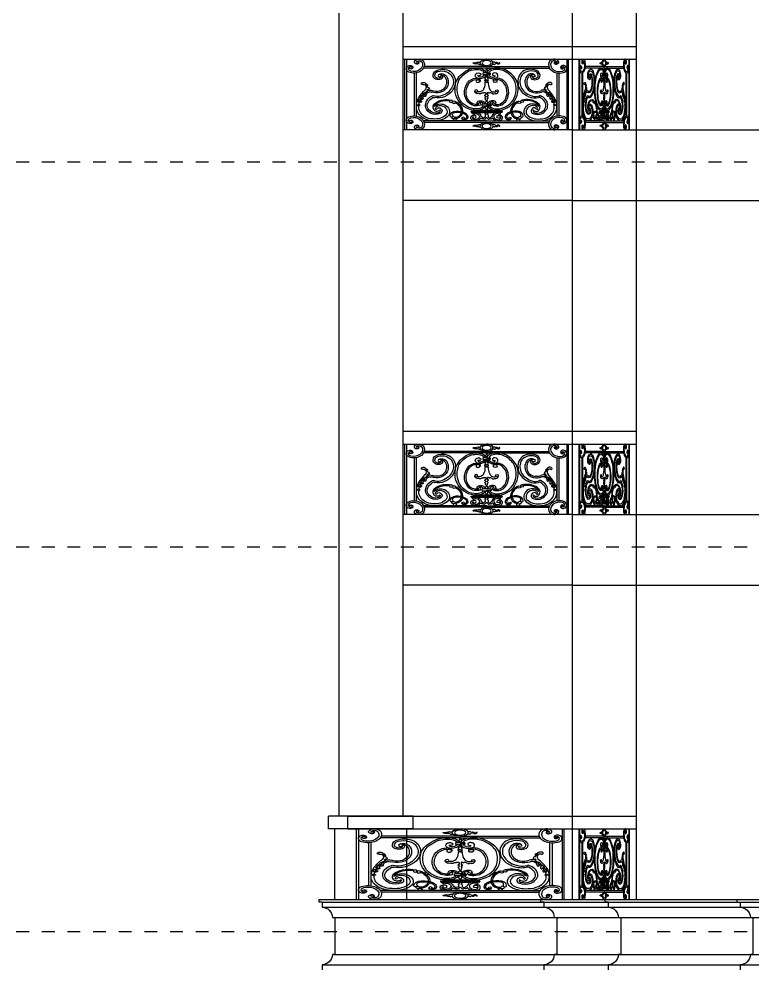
# Model space of a CAD drawing. Extents: x 185 to 567, y -69 to 170.
# Drawn here: x 235.24 to 240.97, y -42.64 to -35.22 of the extents above; entities that cross this region are included whole.
import ezdxf

# ---------------------------------------------------------------- set-up
doc = ezdxf.new("R2010")
doc.units = 0
doc.header["$LTSCALE"] = 0.25
doc.header["$MEASUREMENT"] = 0
doc.linetypes.add('LEVELS 2$0$DOT2', pattern=[0.125, 0, -0.125])
doc.layers.get('0').update_dxf_attribs({"linetype": 'CONTINUOUS'})
for name, color, linetype in [('A-ELV 0', 10, 'CONTINUOUS'), ('A-ELV 2', 21, 'CONTINUOUS'), ('A-ELV 6', 71, 'CONTINUOUS'), ('A-FerFroge', 156, 'CONTINUOUS'), ('A-GRC', 8, 'CONTINUOUS'), ('A-groves', 8, 'CONTINUOUS'), ('A-WLSEC', 7, 'CONTINUOUS'), ('LEVELS 2$0$A-HATCH', 112, 'CONTINUOUS')]:
    doc.layers.add(name, color=color, linetype=linetype)

# ---------------------------------------------------------------- blocks, each defined once
blk = doc.blocks.new('LEVELS 2')
at = {"layer": 'LEVELS 2$0$A-HATCH', "linetype": 'LEVELS 2$0$DOT2', "ltscale": 2}
for p, q in [((189.3891, 25.672, 0), (204.6446, 25.672, 0)), ((189.3891, 22.672, 0), (204.6446, 22.672, 0)), ((189.3891, 19.672, 0), (204.6446, 19.672, 0))]:
    blk.add_line(p, q, dxfattribs=at)
blk = doc.blocks.new('phk')
at = {"layer": 'A-ELV 0'}
for p, q in [((-0.25, -0.4027, 0), (-0.25, -6.93, 0)), ((0.25, -0.4027, 0), (0.25, -6.93, 0)), ((-0.33, -7.03, 0), (-0.33, -6.93, 0)), ((-0.33, -6.93, 0), (0.33, -6.93, 0)), ((0.33, -7.03, 0), (0.33, -6.93, 0)), ((-0.33, -7.03, 0), (0.33, -7.03, 0)), ((-0.28, -7.58, 0), (-0.28, -7.03, 0)), ((0.28, -7.58, 0), (0.28, -7.03, 0))]:
    blk.add_line(p, q, dxfattribs=at)
blk = doc.blocks.new('A$C50FD488D')
for p, q in [((0.209, -0.6483), (0.209, -0.1009)), ((0.2186, -0.0998), (0.2186, -0.6493)), ((0.6548, -0.123), (0.6628, -0.123)), ((0.7452, -0.123), (0.7372, -0.123)), ((1.1814, -0.0998), (1.1814, -0.6493)), ((1.191, -0.6483), (1.191, -0.1009)), ((0.7, -0.1694), (0.3225, -0.1694)), ((0.7, -0.1578), (0.3264, -0.1578)), ((0.4338, -0.1694), (0.4338, -0.178)), ((0.4426, -0.1694), (0.4426, -0.1784)), ((0.6548, -0.1403), (0.6647, -0.1403)), ((0.7, -0.1578), (1.0736, -0.1578)), ((0.7, -0.1694), (1.0775, -0.1694)), ((0.7452, -0.1403), (0.7353, -0.1403)), ((0.9574, -0.1694), (0.9574, -0.1784)), ((0.9662, -0.1694), (0.9662, -0.178)), ((0.2661, -0.2081), (0.2661, -0.5419)), ((0.2779, -0.2064), (0.2779, -0.5436)), ((0.6783, -0.2087), (0.6783, -0.2183)), ((0.7, -0.2072), (0.6798, -0.2072)), ((0.6798, -0.2197), (0.7, -0.2197)), ((0.7, -0.2072), (0.7202, -0.2072)), ((0.7202, -0.2197), (0.7, -0.2197)), ((0.7217, -0.2087), (0.7217, -0.2183)), ((1.1221, -0.2064), (1.1221, -0.5436)), ((1.1339, -0.2081), (1.1339, -0.5419)), ((0.7006, -0.2627), (0.6887, -0.2627)), ((0.6994, -0.2627), (0.7113, -0.2627)), ((0.5125, -0.2997), (0.5102, -0.2997)), ((0.5161, -0.2804), (0.5121, -0.2804)), ((0.7006, -0.2784), (0.6904, -0.2784)), ((0.695, -0.2742), (0.695, -0.2784)), ((0.6994, -0.2784), (0.7096, -0.2784)), ((0.705, -0.2742), (0.705, -0.2784)), ((0.8839, -0.2804), (0.8879, -0.2804)), ((0.8875, -0.2997), (0.8898, -0.2997)), ((0.6839, -0.3272), (0.6818, -0.3272)), ((0.7161, -0.3272), (0.7182, -0.3272)), ((0.6957, -0.3623), (0.6957, -0.3754)), ((0.7043, -0.3623), (0.7043, -0.3754)), ((0.6721, -0.4527), (0.6721, -0.4606)), ((0.7, -0.4498), (0.675, -0.4498)), ((0.675, -0.4635), (0.7, -0.4635)), ((0.7, -0.4498), (0.725, -0.4498)), ((0.725, -0.4635), (0.7, -0.4635)), ((0.7279, -0.4527), (0.7279, -0.4606)), ((0.6071, -0.508), (0.6071, -0.5113)), ((0.6101, -0.5051), (0.7, -0.5051)), ((0.6101, -0.5142), (0.7, -0.5142)), ((0.6196, -0.4984), (0.7, -0.4984)), ((0.6196, -0.4984), (0.6196, -0.5051)), ((0.7, -0.4984), (0.6493, -0.4984)), ((0.7, -0.5051), (0.6493, -0.5051)), ((0.7, -0.5142), (0.6493, -0.5142)), ((0.6904, -0.5142), (0.6904, -0.5216)), ((0.6913, -0.5365), (0.6913, -0.5511)), ((0.7, -0.4984), (0.7507, -0.4984)), ((0.7804, -0.4984), (0.7, -0.4984)), ((0.7, -0.5051), (0.7507, -0.5051)), ((0.7899, -0.5051), (0.7, -0.5051)), ((0.7, -0.5142), (0.7507, -0.5142)), ((0.7899, -0.5142), (0.7, -0.5142)), ((0.7087, -0.5365), (0.7087, -0.5511)), ((0.7096, -0.5142), (0.7096, -0.5216)), ((0.7804, -0.4984), (0.7804, -0.5051)), ((0.7929, -0.508), (0.7929, -0.5113)), ((0.7, -0.5806), (0.3225, -0.5806)), ((0.6896, -0.5511), (0.6913, -0.5511)), ((0.7, -0.5806), (1.0775, -0.5806)), ((0.7104, -0.5511), (0.7087, -0.5511)), ((0.7, -0.5922), (0.3264, -0.5922)), ((0.6548, -0.6097), (0.6647, -0.6097)), ((0.6548, -0.627), (0.6628, -0.627)), ((0.7, -0.5922), (1.0736, -0.5922)), ((0.7452, -0.6097), (0.7353, -0.6097)), ((0.7452, -0.627), (0.7372, -0.627))]:
    blk.add_line(p, q)
at = {"extrusion": (0, 0, -1)}
for centre, major_axis, ratio, start_param, end_param in [((0.2823, -0.1222), (0.0157, 0), 0.986193, 1.044957, 3.500797), ((0.2921, -0.1258), (-0.0261, 0), 0.986193, 0.359204, 1.773868), ((0.2921, -0.1258), (0.014, 0), 0.986193, 3.500797, 4.101526), ((0.2934, -0.1324), (0.0205, 0), 0.986193, 4.240292, 5.936586), ((0.2858, -0.128), (-0.00887, 0), 0.986193, 1.609909, 4.186549), ((0.2934, -0.1324), (-0.0326, 0), 0.986193, 1.693369, 2.794993), ((0.2625, -0.1436), (-0.0534, 0), 0.986193, 2.793121, 3.920657), ((0.2625, -0.1436), (-0.0655, 0), 0.986193, 2.793121, 3.920657), ((0.6222, -0.13), (-0.0028, 0), 0.986193, -0.347364, 2.45784), ((0.6295, -0.1254), (-0.0114, 0), 0.986193, 4.153001, 5.767627), ((0.6295, -0.1254), (-0.00588, 0), 0.986193, 3.689898, 5.767627), ((0.6391, -0.1312), (-0.00547, 0), 0.986193, 0.548305, 1.353902), ((0.6406, -0.1429), (0.00954, 0), 0.986193, 4.147409, 5.443922), ((0.64, -0.1359), (0.0103, 0), 0.986193, 4.517077, 4.873859), ((0.6413, -0.1028), (0.0235, 0), 0.986193, 1.128208, 1.558447), ((0.6548, -0.1317), (0.00879, 0), 0.986193, 4.310092, 4.712389), ((0.7, -0.1293), (-0.0381, 0), 0.770201, 4.712389, 7.853982), ((0.7, -0.1293), (-0.0273, 0.0003), 0.684091, 4.704331, 7.845923), ((0.2448, -0.173), (0.0261, 0), 0.986193, 2.925853, 4.340517), ((0.2516, -0.1742), (0.0326, 0), 0.986193, 1.904728, 3.006352), ((0.2516, -0.1742), (0.0205, 0), 0.986193, 1.904728, 3.601022), ((0.2448, -0.173), (0.014, 0), 0.986193, 3.739788, 4.340517), ((0.241, -0.1635), (0.0157, 0), 0.986193, 4.340517, 6.796357), ((0.2447, -0.165), (0.00696, 0), 0.986193, 3.141593, 9.424778), ((0.247, -0.1668), (0.00887, 0), 0.986193, 0.513172, 3.089812), ((0.4353, -0.2481), (-0.0711, 0), 0.986193, 1.239292, 2.685863), ((0.6371, -0.2594), (0.092, 0), 0.986193, 4.113809, 5.142554), ((0.6371, -0.2594), (0.0807, 0), 0.986193, 4.113809, 5.142554), ((0.645, -0.138), (-0.00206, 0.00206), 1, 1.523847, 1.779943), ((0.6548, -0.1317), (0.00879, 0), 0.986193, 1.570796, 2.558971), ((0.6588, -0.2128), (-0.04, 0), 0.986193, 2.000961, 2.99964), ((0.6844, -0.1751), (-0.0145, 0), 0.986193, 2.72718, 3.810715), ((0.2625, -0.1436), (-0.0655, 0), 0.986193, 3.920657, 5.048192), ((0.2625, -0.1436), (-0.0534, 0), 0.986193, 3.920657, 5.048192), ((0.4243, -0.2245), (0.045, 0), 0.986193, 3.136144, 4.437415), ((0.4243, -0.2245), (0.0343, 0), 0.986193, 3.117833, 4.149148), ((0.4308, -0.257), (-0.0667, 0), 0.986193, 1.189802, 2.81634), ((0.419, -0.2277), (0.0104, 0), 0.986193, 3.141593, 9.424778), ((0.4306, -0.2453), (0.0316, 0), 0.986193, 4.08399, 5.814843), ((0.4148, -0.2381), (-0.0213, 0), 0.986193, 1.766722, 4.073893), ((0.4306, -0.2453), (0.021, 0), 0.986193, -1.540418, -0.468342), ((0.3935, -0.2713), (0.119, 0), 0.986193, -0.478494, 0.140238), ((0.683, -0.3257), (-0.1734, 0), 0.986193, 0.307207, 0.972216), ((0.683, -0.3257), (0.1621, 0), 0.986193, 3.544055, 4.113809), ((0.6575, -0.2273), (0.0253, 0), 0.986193, 1.662425, 3.379143), ((0.6513, -0.2258), (-0.0189, 0), 0.986193, 0.23755, 1.917148), ((0.6541, -0.2182), (-0.0107, 0), 0.986193, 1.917148, 5.316293), ((0.6588, -0.2128), (0.04, 0), 0.986193, 0.177072, 1.662425), ((0.6588, -0.2128), (-0.0287, 0), 0.986193, 3.389621, 4.490786), ((0.6588, -0.2128), (-0.0287, 0), 0.986193, 2.000961, 2.94312), ((0.6798, -0.2087), (0.00147, 0), 0.986193, 3.141593, 4.712389), ((0.6798, -0.2183), (0.00147, 0), 0.986193, 1.570796, 3.141593), ((0.7044, -0.1907), (0.0109, 0), 0.986193, 2.526413, 3.810715), ((0.411, -0.2282), (0.0318, 0), 0.986193, 1.02315, 3.250179), ((0.411, -0.2282), (0.0212, 0), 0.986193, 1.359839, 3.277918), ((0.4148, -0.2381), (0.0107, 0), 0.986193, -0.207114, 1.517375), ((0.3646, -0.2783), (0.0949, 0), 0.986193, -0.468342, 0.502042), ((0.3646, -0.2783), (-0.1056, 0), 0.986193, 2.67325, 3.643635), ((0.3738, -0.2759), (-0.1269, 0), 0.986193, 2.81634, 3.559374), ((0.6372, -0.3587), (0, 0.1102), 0.634622, -1.455899, 0.198074), ((0.6441, -0.2665), (-0.0174, 0), 0.986193, 1.67343, 3.999532), ((0.6618, -0.2272), (0.0138, 0), 0.986193, 1.325993, 3.162944), ((0.7013, -0.2633), (-0.0127, 0), 0.986193, -1.050198, 0.054521), ((0.6956, -0.2483), (0.00484, 0), 0.986193, 2.222604, 4.060581), ((0.6951, -0.2595), (0.00403, 0), 0.986193, 2.222604, 4.060581), ((0.6833, -0.2323), (0.0155, 0), 0.986193, -0.501731, 0.918989), ((0.691, -0.2542), (0.00273, 0), 0.986193, -0.918989, 0.918989), ((0.3143, -0.2907), (-0.0071, 0), 0.986193, 4.239124, 6.908824), ((0.3209, -0.2953), (0.0152, 0), 0.986193, 3.767232, 5.474069), ((0.3224, -0.3063), (-0.0107, 0), 0.986193, 1.097531, 2.553849), ((0.3036, -0.3187), (0.0334, 0), 0.986193, -0.587743, 0.619356), ((0.2998, -0.3171), (0.0457, 0), 0.986193, -0.809116, -0.712984), ((0.3358, -0.2921), (0.00146, 0), 0.986193, 1.387681, 3.665061), ((0.3315, -0.2897), (-0.00351, 0), 0.986193, 2.51217, 3.665061), ((0.3376, -0.3017), (-0.00841, 0), 0.986193, 1.387681, 2.785357), ((0.3445, -0.3136), (0.00147, 0), 0.986193, 1.906583, 3.426498), ((0.3456, -0.3139), (-0.00182, 0.00182), 1, 5.778964, 6.141834), ((0.332, -0.3037), (-0.0144, 0), 0.986193, 2.785357, 3.792328), ((0.3821, -0.2825), (0.1293, 0), 0.986193, 0.040903, 1.04538), ((0.6364, -0.3304), (0, 0.168), 0.749863, 2.987054, 5.054443), ((0.5118, -0.2802), (0.1786, 0), 0.986193, -0.010351, 0.269948), ((0.6936, -0.5929), (-0.4456, 0), 0.986193, 0.456975, 0.619356), ((0.3359, -0.3583), (0.00328, 0), 0.986193, 1.056125, 3.391753), ((0.3327, -0.3493), (-0.0083, 0), 0.986193, 3.078791, 4.711877), ((0.3461, -0.3481), (0.00514, 0), 0.986193, 1.224743, 3.000432), ((0.3437, -0.3407), (0.00156, 0), 0.986193, 2.393715, 4.557851), ((0.3389, -0.3451), (-0.00499, 0), 0.986193, 2.393715, 2.865382), ((0.3431, -0.3375), (0.00181, 0), 0.986193, -0.253663, 1.416259), ((0.3451, -0.3434), (-0.00147, 0), 0.986193, 4.095125, 6.006974), ((0.3617, -0.373), (-0.0219, 0), 0.986193, 0.60362, 0.944428), ((0.3386, -0.3303), (0.0165, 0), 0.986193, -1.23501, -0.133651), ((0.3466, -0.3366), (-0.00175, 0), 0.986193, -0.253663, 2.002078), ((0.36, -0.3641), (0.0243, 0), 0.986193, 4.095125, 5.362212), ((0.3487, -0.3289), (-0.00629, 0), 0.986193, 3.007942, 4.929364), ((0.3483, -0.3542), (-0.00144, 0), 0.986193, 1.218517, 4.325141), ((0.3617, -0.373), (0.0189, 0), 0.986193, 3.923198, 5.156681), ((0.3985, -0.2966), (0.0669, 0), 0.986193, 0.502042, 2.015089), ((0.4005, -0.2989), (0.0534, 0), 0.986193, 0.481174, 2.075535), ((0.3828, -0.2799), (-0.117, 0), 0.986193, 3.559374, 4.361123), ((0.6372, -0.3581), (0, 0.1052), 0.664345, 2.792693, 4.826957), ((0.6481, -0.3501), (-0.0189, 0), 0.986193, 4.424307, 6.467477), ((0.6382, -0.3467), (0.00867, 0), 0.986193, 3.141593, 9.424778), ((0.6534, -0.327), (0.0285, 0), 0.986193, 0.005829, 1.918893), ((0.4242, -0.4623), (0.1454, 0), 0.986193, 3.070847, 3.598568), ((0.3086, -0.4016), (-0.00766, 0), 0.986193, -0.544841, 0.757911), ((0.3031, -0.4013), (-0.00496, 0), 0.986193, 1.545099, 3.312198), ((0.3085, -0.3882), (-0.00191, 0), 0.986193, 3.7565, 6.59316), ((0.2462, -0.3282), (0.0854, 0), 0.986193, 0.444529, 0.783696), ((0.3112, -0.4027), (0.00326, 0), 0.986193, 1.079241, 3.312198), ((0.3271, -0.4011), (0.0209, 0), 0.986193, 3.756501, 4.081862), ((0.3154, -0.4058), (-0.00536, 0), 0.986193, 2.583833, 4.9735), ((0.3066, -0.3735), (0.0138, 0), 0.986193, 0.400155, 0.940269), ((0.3302, -0.3967), (-0.0121, 0), 0.986193, -0.557759, 0.436551), ((0.3256, -0.3946), (0.00706, 0), 0.986193, 3.578144, 5.326019), ((0.3231, -0.3804), (-0.00404, 0), 0.986193, 0.400155, 2.512824), ((0.3269, -0.3661), (-0.00411, 0), 0.986193, 0.444529, 3.917405), ((0.3279, -0.3769), (0.00194, 0), 0.986193, -0.597423, 2.512824), ((0.3343, -0.3726), (-0.00575, 0), 0.986193, -0.597423, 0.701205), ((0.3323, -0.3853), (0.00445, 0), 0.986193, -0.122631, 2.184426), ((0.4137, -0.4531), (-0.0791, 0), 0.986193, 0.094175, 1.069333), ((0.3629, -0.3816), (-0.0264, 0), 0.986193, -0.122631, 0.984654), ((0.341, -0.3672), (-0.00708, 0), 0.986193, 1.056125, 1.960136), ((0.4591, -0.4875), (0.1219, 0), 0.986193, 3.626248, 3.961743), ((0.3793, -0.3901), (0.00656, 0), 0.986193, 4.127294, 5.247131), ((0.3829, -0.4142), (-0.0164, 0), 0.986193, 1.131987, 1.889406), ((0.4068, -0.3443), (0.0474, 0), 0.986193, 1.219531, 2.105538), ((0.4107, -0.3311), (-0.0723, 0), 0.986193, 4.186973, 5.030999), ((0.6599, -0.3629), (-0.00819, 0), 0.986193, 3.762001, 5.60071), ((0.6777, -0.3759), (0.014, 0), 0.986193, 3.787884, 5.054616), ((0.6841, -0.3565), (-0.0067, 0), 0.986193, 3.987504, 4.964118), ((0.6917, -0.365), (-0.00484, 0), 0.986193, 0.845912, 2.529622), ((0.6934, -0.3825), (0.00433, 0), 0.986193, 1.875147, 4.408038), ((0.6963, -0.4005), (-0.00587, 0), 0.986193, -0.780965, 0.780965), ((0.6904, -0.3729), (-0.00589, 0), 0.986193, 3.583441, 4.408038), ((0.6906, -0.3915), (0.00524, 0), 0.986193, -1.266445, 1.266445), ((0.4249, -0.4637), (-0.1398, 0), 0.986193, 0.223137, 0.363351), ((0.2922, -0.4288), (-0.00571, 0), 0.986193, 3.508652, 5.408534), ((0.3069, -0.4463), (0.0127, 0), 0.986193, 2.444401, 4.409658), ((0.2968, -0.4152), (-0.00258, 0), 0.986193, 0.190764, 3.677531), ((0.3022, -0.4326), (-0.00495, 0), 0.986193, 0.367059, 1.782679), ((0.3022, -0.4183), (-0.00375, 0), 0.986193, -1.206139, 0.535939), ((0.2993, -0.4259), (-0.00441, 0), 0.986193, 1.935454, 3.61259), ((0.3074, -0.4023), (-0.00629, 0), 0.986193, 3.685922, 5.738345), ((0.3044, -0.4283), (-0.00631, 0), 0.986193, 2.192956, 4.91313), ((0.3122, -0.4176), (0.00705, 0), 0.986193, 2.192956, 4.9735), ((0.4093, -0.4607), (0.0759, 0), 0.986193, 2.176291, 3.342001), ((0.4093, -0.4607), (0.0653, 0), 0.986193, 2.176291, 3.613177), ((0.4259, -0.4735), (-0.0471, 0), 0.986193, -0.551208, 0.847252), ((0.4259, -0.4735), (0.0395, 0), 0.986193, 3.247905, 3.988844), ((0.4246, -0.4926), (-0.0447, 0), 0.986193, 0.555033, 2.128552), ((0.46, -0.5116), (-0.0986, 0), 0.986193, 0.847252, 1.876614), ((0.46, -0.5116), (-0.091, 0), 0.986193, 0.847252, 1.775558), ((0.4869, -0.4275), (0.00925, 0), 0.986193, 3.141593, 9.424778), ((0.5044, -0.435), (0.00925, 0), 0.986193, 3.141593, 9.424778), ((0.46, -0.5116), (0.0986, 0), 0.986193, -1.051426, -0.604473), ((0.46, -0.5116), (0.091, 0), 0.986193, -0.95037, -0.604473), ((0.5419, -0.4474), (-0.00969, 0), 0.986193, 0.203134, 1.344916), ((0.6613, -0.4415), (-0.0187, 0), 0.986193, -0.611101, 1.440214), ((0.6625, -0.4377), (0.00464, 0), 0.986193, 1.87872, 4.710272), ((0.6629, -0.4536), (0.031, 0), 0.986193, 4.581806, 6.159658), ((0.6628, -0.4536), (0.0208, 0), 0.986193, 4.699759, 6.096997), ((0.6868, -0.4098), (0.00756, 0), 0.986193, -0.780965, -0.059676), ((0.7035, -0.4388), (-0.0108, 0), 0.986193, -0.769176, 0.965496), ((0.706, -0.4126), (0.0121, 0), 0.986193, 2.301082, 3.417667), ((0.6938, -0.4481), (0.00262, 0), 0.986193, -0.769176, 0.769176), ((0.6942, -0.4256), (0.0055, 0), 0.986193, -0.84051, 0.965496), ((0.3853, -0.4756), (0.1062, 0), 0.986193, 2.22596, 3.172079), ((0.2876, -0.4578), (0.0038, 0), 0.986193, 3.141593, 9.424778), ((0.3854, -0.4756), (0.0917, 0), 0.986193, 2.216856, 3.176603), ((0.3217, -0.4709), (0.028, 0), 0.986193, 3.087824, 3.501086), ((0.2959, -0.4577), (0.00362, 0), 0.986193, -1.200664, 1.691177), ((0.4208, -0.4878), (-0.0279, 0), 0.986193, 0.006108, 1.81447), ((0.3972, -0.4873), (0.00434, 0), 0.986193, -0.037495, 3.068222), ((0.4143, -0.4918), (0.0135, 0), 0.986193, 3.494217, 5.041103), ((0.4067, -0.5019), (-0.026, 0), 0.986193, 2.049556, 4.160152), ((0.4116, -0.5096), (-0.0517, 0), 0.986193, 1.883649, 3.597263), ((0.4116, -0.5096), (0.0662, 0), 0.986193, -0.984044, 0.45567), ((0.4724, -0.5031), (-0.0759, 0), 0.986193, 2.537119, 3.56788), ((0.4724, -0.5031), (0.0836, 0), 0.986193, -0.604473, 0.213243), ((0.5419, -0.4474), (0.00969, 0), 0.986193, 0.579329, 1.596479), ((0.6447, -0.4482), (0.0501, 0), 0.986193, 0.31332, 1.348449), ((0.6504, -0.4512), (0.0333, 0), 0.986193, 0.38402, 1.030313), ((0.675, -0.4527), (0.00294, 0), 0.986193, 3.141593, 4.712389), ((0.675, -0.4606), (-0.00294, 0), 0.986193, 4.712389, 6.283185), ((0.6997, -0.4788), (-0.00775, 0), 0.986193, -0.81588, 0.81588), ((0.689, -0.4676), (0.0079, 0), 0.986193, -0.546224, 0.81588), ((0.6877, -0.4914), (0.00973, 0), 0.986193, -0.81588, 0.81588), ((0.2625, -0.6064), (0.0655, 0), 0.986193, 4.376586, 5.504121), ((0.3943, -0.4821), (0.0496, 0), 0.986193, 1.018559, 2.176291), ((0.3943, -0.4821), (0.0389, 0), 0.986193, 1.018559, 2.176291), ((0.3915, -0.4868), (0.0953, 0), 0.986193, 0.581027, 1.717764), ((0.3915, -0.4865), (-0.081, 0), 0.986193, 3.748469, 4.870759), ((0.4021, -0.4879), (-0.0193, 0), 0.986193, 3.502327, 5.731977), ((0.4067, -0.5019), (0.0153, 0), 0.986193, -0.500246, 1.018559), ((0.5195, -0.5424), (-0.0388, 0), 0.986193, -0.010266, 1.508225), ((0.4892, -0.5422), (-0.00856, 0), 0.986193, 2.258777, 6.210372), ((0.5144, -0.5326), (-0.02, 0), 0.986193, -0.153938, 1.183318), ((0.5198, -0.5432), (-0.0319, 0), 0.986193, 1.15152, 1.500262), ((0.5243, -0.5808), (-0.0781, 0), 0.986193, 1.477321, 2.262749), ((0.5243, -0.5808), (-0.0704, 0), 0.986193, 1.477321, 2.262749), ((0.4992, -0.5119), (-0.0556, 0), 0.986193, 3.300043, 4.143488), ((0.4992, -0.5119), (-0.0479, 0), 0.986193, 3.629804, 4.033873), ((0.5501, -0.55), (0.0298, 0), 0.986193, -0.875887, -0.023874), ((0.5501, -0.55), (-0.0375, 0), 0.986193, 2.265705, 3.10214), ((0.6101, -0.508), (0.00294, 0), 0.986193, 3.141593, 4.712389), ((0.6101, -0.5113), (-0.00294, 0), 0.986193, 4.712389, 6.283185), ((0.6223, -0.5518), (-0.0163, 0), 0.986193, 0.44789, 2.354725), ((0.6209, -0.5218), (-0.00525, 0), 0.986193, 4.527174, 6.98995), ((0.6335, -0.5468), (0.0332, 0), 0.986193, 4.187766, 6.285251), ((0.6335, -0.5468), (-0.0233, 0), 0.986193, 1.046173, 3.586786), ((0.695, -0.5214), (0.00463, 0), 0.986193, 1.620238, 3.108149), ((0.6976, -0.5357), (-0.00637, 0), 0.986193, -0.119702, 1.112412), ((0.6938, -0.528), (-0.00233, 0), 0.986193, 2.029181, 4.254004), ((0.2448, -0.577), (-0.0261, 0), 0.986193, -1.198924, 0.21574), ((0.2516, -0.5758), (-0.0326, 0), 0.986193, 0.13524, 1.236864), ((0.2516, -0.5758), (0.0205, 0), 0.986193, 2.682163, 4.378457), ((0.241, -0.5865), (-0.0157, 0), 0.986193, 2.628421, 5.084261), ((0.2447, -0.585), (0.00696, 0), 0.986193, 3.141593, 9.424778), ((0.247, -0.5832), (-0.00887, 0), 0.986193, 0.05178, 2.628421), ((0.2625, -0.6064), (0.0534, 0), 0.986193, 4.376586, 5.504121), ((0.2625, -0.6064), (0.0534, 0), 0.986193, -0.779064, 0.348471), ((0.2625, -0.6064), (-0.0655, 0), 0.986193, 2.362528, 3.490064), ((0.3775, -0.4944), (-0.0865, 0), 0.986193, 4.712389, 5.430246), ((0.3775, -0.4944), (-0.072, 0), 0.986193, 4.695569, 5.430246), ((0.4995, -0.5557), (-0.00856, 0), 0.986193, -1.220497, 2.8792), ((0.5067, -0.5257), (0.0397, 0), 0.986193, 0.971295, 1.828835), ((0.5049, -0.5732), (0.00492, 0), 0.986193, 2.129858, 4.153328), ((0.4978, -0.5619), (0.0086, 0), 0.986193, 0.273969, 1.011735), ((0.5001, -0.5809), (-0.00425, 0), 0.986193, 2.129858, 3.088852), ((0.5138, -0.5305), (-0.0241, 0), 0.986193, 4.01445, 4.96415), ((0.5225, -0.5619), (-0.0086, 0), 0.986193, -1.011735, -0.273969), ((0.5201, -0.5809), (-0.00425, 0), 0.986193, 0.05274, 1.011735), ((0.5153, -0.5732), (-0.00492, 0), 0.986193, 2.129858, 4.153328), ((0.5604, -0.5612), (0.00859, 0), 0.986193, 2.449744, 4.261139), ((0.56, -0.5594), (0.00684, 0), 0.986193, 3.141593, 9.424778), ((0.5677, -0.5552), (-0.0181, 0), 0.986193, 4.232351, 5.591336), ((0.5677, -0.5552), (0.0104, 0), 0.986193, 1.090758, 1.92466), ((0.566, -0.5518), (-0.0143, 0), 0.986193, 2.957403, 4.232351), ((0.566, -0.5518), (0.0219, 0), 0.986193, -0.154706, 1.090758), ((0.6303, -0.5559), (0.0253, 0), 0.986193, 1.521268, 3.60072), ((0.6309, -0.5559), (0.0159, 0), 0.986193, 1.544729, 3.589483), ((0.6306, -0.5454), (-0.0265, 0), 0.986193, 3.586786, 4.686322), ((0.6319, -0.5465), (0.0348, 0), 0.986193, 0.432203, 1.57951), ((0.6335, -0.5468), (0.0233, 0.0233), 1, 1.165751, 1.225211), ((0.6629, -0.5649), (0.00605, 0), 0.986193, -1.339211, -0.50515), ((0.6682, -0.5516), (-0.00509, 0), 0.986193, 1.277223, 2.908786), ((0.675, -0.5583), (0.00781, 0), 0.986193, 1.353928, 2.636442), ((0.6815, -0.5485), (0.00856, 0), 0.986193, 0.31267, 2.908786), ((0.6789, -0.5753), (0.00989, 0), 0.986193, 4.495521, 5.311814), ((0.6873, -0.5607), (-0.00726, 0), 0.986193, 3.205723, 5.116798), ((0.6979, -0.5614), (0.00336, 0), 0.986193, 3.205723, 4.562542), ((0.6971, -0.5559), (-0.00221, 0), 0.986193, 3.148587, 4.562542), ((0.7005, -0.5558), (0.000869, 0.000869), 1, 3.843332, 5.068991), ((0.2448, -0.577), (-0.014, 0), 0.986193, -1.198924, -0.598195), ((0.2823, -0.6278), (-0.0157, 0), 0.986193, -0.359204, 2.096636), ((0.284, -0.6242), (0.00696, 0), 0.986193, 3.141593, 9.424778), ((0.2934, -0.6176), (-0.0205, 0), 0.986193, 3.488192, 5.184486), ((0.2858, -0.622), (0.00887, 0), 0.986193, -1.044957, 1.531684), ((0.2934, -0.6176), (0.0326, 0), 0.986193, 0.3466, 1.448224), ((0.6222, -0.62), (0.0028, 0), 0.986193, 0.683753, 3.488957), ((0.6295, -0.6246), (0.0114, 0), 0.986193, 3.657151, 5.271777), ((0.6295, -0.6246), (0.00588, 0), 0.986193, 3.657151, 5.73488), ((0.6391, -0.6188), (0.00547, 0), 0.986193, 1.78769, 2.593288), ((0.6406, -0.6071), (0.00954, 0), 0.986193, 0.839263, 2.135776), ((0.64, -0.6141), (0.0103, 0), 0.986193, 1.409326, 1.766108), ((0.6413, -0.6472), (0.0235, 0), 0.986193, -1.558447, -1.128208), ((0.645, -0.612), (0.00206, 0.00206), 1, 1.36165, 1.617745), ((0.6548, -0.6183), (-0.00879, 0), 0.986193, 0.582622, 1.570796), ((0.6548, -0.6183), (0.00879, 0), 0.986193, 1.570796, 1.973093), ((0.7, -0.6207), (-0.0381, 0), 0.770201, 7.853982, 10.995574), ((0.7, -0.6207), (-0.0273, 0.0003), 0.684091, 1.562738, 4.704331), ((0.2921, -0.6242), (0.0261, 0), 0.986193, 1.367724, 2.782388), ((0.2921, -0.6242), (-0.014, 0), 0.986193, -0.959933, -0.359204)]:
    blk.add_ellipse(centre, major_axis=major_axis, ratio=ratio, start_param=start_param, end_param=end_param, dxfattribs=at)
for centre, major_axis in [((0.284, -0.1258), (-0.00696, 0)), ((0.648, -0.2711), (-0.0114, 0)), ((0.3399, -0.3042), (-0.00331, 0)), ((0.6569, -0.4495), (-0.00865, 0)), ((0.6274, -0.5486), (-0.0105, 0))]:
    blk.add_ellipse(centre, major_axis=major_axis, ratio=0.986193, dxfattribs=at)
for centre, major_axis, ratio, start_param, end_param in [((0.7, -0.1293), (0.0381, 0), 0.770201, 4.712389, 7.853982), ((0.7, -0.1293), (0.0273, 0.0003), 0.684091, 4.704331, 7.845923), ((0.7452, -0.1317), (-0.00879, 0), 0.986193, 4.310092, 4.712389), ((0.7587, -0.1028), (-0.0235, 0), 0.986193, 1.128208, 1.558447), ((0.7594, -0.1429), (-0.00954, 0), 0.986193, 4.147409, 5.443922), ((0.76, -0.1359), (-0.0103, 0), 0.986193, 4.517077, 4.873859), ((0.7609, -0.1312), (0.00547, 0), 0.986193, 0.548305, 1.353902), ((0.7705, -0.1254), (0.0114, 0), 0.986193, 4.153001, 5.767627), ((0.7705, -0.1254), (0.00588, 0), 0.986193, 3.689898, 5.767627), ((0.7778, -0.13), (0.0028, 0), 0.986193, -0.347364, 2.45784), ((1.1375, -0.1436), (0.0655, 0), 0.986193, 2.793121, 3.920657), ((1.1066, -0.1324), (0.0326, 0), 0.986193, 1.693369, 2.794993), ((1.1375, -0.1436), (0.0534, 0), 0.986193, 2.793121, 3.920657), ((1.1066, -0.1324), (-0.0205, 0), 0.986193, 4.240292, 5.936586), ((1.1079, -0.1258), (0.0261, 0), 0.986193, 0.359204, 1.773868), ((1.1142, -0.128), (0.00887, 0), 0.986193, 1.609909, 4.186549), ((1.1177, -0.1222), (-0.0157, 0), 0.986193, 1.044957, 3.500797), ((1.1079, -0.1258), (-0.014, 0), 0.986193, 3.500797, 4.101526), ((0.7156, -0.1751), (0.0145, 0), 0.986193, 2.72718, 3.810715), ((0.7412, -0.2128), (0.04, 0), 0.986193, 2.000961, 2.99964), ((0.7629, -0.2594), (-0.092, 0), 0.986193, 4.113809, 5.142554), ((0.7629, -0.2594), (-0.0807, 0), 0.986193, 4.113809, 5.142554), ((0.7452, -0.1317), (-0.00879, 0), 0.986193, 1.570796, 2.558971), ((0.755, -0.138), (0.00206, 0.00206), 1, 1.523847, 1.779943), ((0.9647, -0.2481), (0.0711, 0), 0.986193, 1.239292, 2.685863), ((1.159, -0.1635), (-0.0157, 0), 0.986193, 4.340517, 6.796357), ((1.153, -0.1668), (-0.00887, 0), 0.986193, 0.513172, 3.089812), ((1.1553, -0.165), (-0.00696, 0), 0.986193, 3.141593, 9.424778), ((1.1484, -0.1742), (-0.0205, 0), 0.986193, 1.904728, 3.601022), ((1.1484, -0.1742), (-0.0326, 0), 0.986193, 1.904728, 3.006352), ((1.1552, -0.173), (-0.014, 0), 0.986193, 3.739788, 4.340517), ((1.1552, -0.173), (-0.0261, 0), 0.986193, 2.925853, 4.340517), ((0.7412, -0.2128), (-0.04, 0), 0.986193, 0.177072, 1.662425), ((0.6956, -0.1907), (-0.0109, 0), 0.986193, 2.526413, 3.810715), ((0.7412, -0.2128), (0.0287, 0), 0.986193, 2.000961, 2.94312), ((0.7412, -0.2128), (0.0287, 0), 0.986193, 3.389621, 4.490786), ((0.7202, -0.2087), (-0.00147, 0), 0.986193, 3.141593, 4.712389), ((0.7202, -0.2183), (-0.00147, 0), 0.986193, 1.570796, 3.141593), ((0.7459, -0.2182), (0.0107, 0), 0.986193, 1.917148, 5.316293), ((0.7487, -0.2258), (0.0189, 0), 0.986193, 0.23755, 1.917148), ((0.7425, -0.2273), (-0.0253, 0), 0.986193, 1.662425, 3.379143), ((0.717, -0.3257), (-0.1621, 0), 0.986193, 3.544055, 4.113809), ((0.717, -0.3257), (0.1734, 0), 0.986193, 0.307207, 0.972216), ((1.0065, -0.2713), (-0.119, 0), 0.986193, -0.478494, 0.140238), ((0.9692, -0.257), (0.0667, 0), 0.986193, 1.189802, 2.81634), ((0.9694, -0.2453), (-0.0316, 0), 0.986193, 4.08399, 5.814843), ((0.9694, -0.2453), (-0.021, 0), 0.986193, -1.540418, -0.468342), ((0.9852, -0.2381), (0.0213, 0), 0.986193, 1.766722, 4.073893), ((0.981, -0.2277), (-0.0104, 0), 0.986193, 3.141593, 9.424778), ((0.9757, -0.2245), (-0.045, 0), 0.986193, 3.136144, 4.437415), ((0.9757, -0.2245), (-0.0343, 0), 0.986193, 3.117833, 4.149148), ((1.1375, -0.1436), (0.0655, 0), 0.986193, 3.920657, 5.048192), ((1.1375, -0.1436), (0.0534, 0), 0.986193, 3.920657, 5.048192), ((0.7167, -0.2323), (-0.0155, 0), 0.986193, -0.501731, 0.918989), ((0.6987, -0.2633), (0.0127, 0), 0.986193, -1.050198, 0.054521), ((0.709, -0.2542), (-0.00273, 0), 0.986193, -0.918989, 0.918989), ((0.7044, -0.2483), (-0.00484, 0), 0.986193, 2.222604, 4.060581), ((0.7049, -0.2595), (-0.00403, 0), 0.986193, 2.222604, 4.060581), ((0.7382, -0.2272), (-0.0138, 0), 0.986193, 1.325993, 3.162944), ((0.7559, -0.2665), (0.0174, 0), 0.986193, 1.67343, 3.999532), ((0.7628, -0.3587), (0, 0.1102), 0.634622, -1.455899, 0.198074), ((1.0262, -0.2759), (0.1269, 0), 0.986193, 2.81634, 3.559374), ((1.0354, -0.2783), (0.1056, 0), 0.986193, 2.67325, 3.643635), ((1.0354, -0.2783), (-0.0949, 0), 0.986193, -0.468342, 0.502042), ((0.989, -0.2282), (-0.0318, 0), 0.986193, 1.02315, 3.250179), ((0.9852, -0.2381), (-0.0107, 0), 0.986193, -0.207114, 1.517375), ((0.989, -0.2282), (-0.0212, 0), 0.986193, 1.359839, 3.277918), ((0.8882, -0.2802), (-0.1786, 0), 0.986193, -0.010351, 0.269948), ((0.7636, -0.3304), (0, 0.168), 0.749863, 2.987054, 5.054443), ((1.0179, -0.2825), (-0.1293, 0), 0.986193, 0.040903, 1.04538), ((1.068, -0.3037), (0.0144, 0), 0.986193, 2.785357, 3.792328), ((1.0624, -0.3017), (0.00841, 0), 0.986193, 1.387681, 2.785357), ((1.0555, -0.3136), (-0.00147, 0), 0.986193, 1.906583, 3.426498), ((1.0544, -0.3139), (0.00182, 0.00182), 1, 5.778964, 6.141834), ((1.0964, -0.3187), (-0.0334, 0), 0.986193, -0.587743, 0.619356), ((1.0642, -0.2921), (-0.00146, 0), 0.986193, 1.387681, 3.665061), ((1.0685, -0.2897), (0.00351, 0), 0.986193, 2.51217, 3.665061), ((1.1002, -0.3171), (-0.0457, 0), 0.986193, -0.809116, -0.712984), ((1.0791, -0.2953), (-0.0152, 0), 0.986193, 3.767232, 5.474069), ((1.0776, -0.3063), (0.0107, 0), 0.986193, 1.097531, 2.553849), ((1.0857, -0.2907), (0.0071, 0), 0.986193, 4.239124, 6.908824), ((0.7466, -0.327), (-0.0285, 0), 0.986193, 0.005829, 1.918893), ((0.7628, -0.3581), (0, 0.1052), 0.664345, 2.792693, 4.826957), ((0.7519, -0.3501), (0.0189, 0), 0.986193, 4.424307, 6.467477), ((0.7618, -0.3467), (-0.00867, 0), 0.986193, 3.141593, 9.424778), ((1.0172, -0.2799), (0.117, 0), 0.986193, 3.559374, 4.361123), ((1.0015, -0.2966), (-0.0669, 0), 0.986193, 0.502042, 2.015089), ((0.9995, -0.2989), (-0.0534, 0), 0.986193, 0.481174, 2.075535), ((1.04, -0.3641), (-0.0243, 0), 0.986193, 4.095125, 5.362212), ((1.0383, -0.373), (-0.0189, 0), 0.986193, 3.923198, 5.156681), ((1.0513, -0.3289), (0.00629, 0), 0.986193, 3.007942, 4.929364), ((1.0614, -0.3303), (-0.0165, 0), 0.986193, -1.23501, -0.133651), ((1.0517, -0.3542), (0.00144, 0), 0.986193, 1.218517, 4.325141), ((1.0383, -0.373), (0.0219, 0), 0.986193, 0.60362, 0.944428), ((1.0539, -0.3481), (-0.00514, 0), 0.986193, 1.224743, 3.000432), ((1.0534, -0.3366), (0.00175, 0), 0.986193, -0.253663, 2.002078), ((1.0549, -0.3434), (0.00147, 0), 0.986193, 4.095125, 6.006974), ((1.0569, -0.3375), (-0.00181, 0), 0.986193, -0.253663, 1.416259), ((1.0611, -0.3451), (0.00499, 0), 0.986193, 2.393715, 2.865382), ((1.0563, -0.3407), (-0.00156, 0), 0.986193, 2.393715, 4.557851), ((1.0673, -0.3493), (0.0083, 0), 0.986193, 3.078791, 4.711877), ((1.0641, -0.3583), (-0.00328, 0), 0.986193, 1.056125, 3.391753), ((0.7064, -0.5929), (0.4456, 0), 0.986193, 0.456975, 0.619356), ((0.7094, -0.3915), (-0.00524, 0), 0.986193, -1.266445, 1.266445), ((0.7083, -0.365), (0.00484, 0), 0.986193, 0.845912, 2.529622), ((0.7096, -0.3729), (0.00589, 0), 0.986193, 3.583441, 4.408038), ((0.7066, -0.3825), (-0.00433, 0), 0.986193, 1.875147, 4.408038), ((0.7037, -0.4005), (0.00587, 0), 0.986193, -0.780965, 0.780965), ((0.7159, -0.3565), (0.0067, 0), 0.986193, 3.987504, 4.964118), ((0.7223, -0.3759), (-0.014, 0), 0.986193, 3.787884, 5.054616), ((0.7401, -0.3629), (0.00819, 0), 0.986193, 3.762001, 5.60071), ((0.9893, -0.3311), (0.0723, 0), 0.986193, 4.186973, 5.030999), ((0.9932, -0.3443), (-0.0474, 0), 0.986193, 1.219531, 2.105538), ((1.0171, -0.4142), (0.0164, 0), 0.986193, 1.131987, 1.889406), ((1.0207, -0.3901), (-0.00656, 0), 0.986193, 4.127294, 5.247131), ((0.9409, -0.4875), (-0.1219, 0), 0.986193, 3.626248, 3.961743), ((0.9863, -0.4531), (0.0791, 0), 0.986193, 0.094175, 1.069333), ((1.0371, -0.3816), (0.0264, 0), 0.986193, -0.122631, 0.984654), ((1.059, -0.3672), (0.00708, 0), 0.986193, 1.056125, 1.960136), ((1.0677, -0.3853), (-0.00445, 0), 0.986193, -0.122631, 2.184426), ((1.0731, -0.3661), (0.00411, 0), 0.986193, 0.444529, 3.917405), ((1.0721, -0.3769), (-0.00194, 0), 0.986193, -0.597423, 2.512824), ((1.0657, -0.3726), (0.00575, 0), 0.986193, -0.597423, 0.701205), ((1.0744, -0.3946), (-0.00706, 0), 0.986193, 3.578144, 5.326019), ((1.0769, -0.3804), (0.00404, 0), 0.986193, 0.400155, 2.512824), ((1.1538, -0.3282), (-0.0854, 0), 0.986193, 0.444529, 0.783696), ((1.0846, -0.4058), (0.00536, 0), 0.986193, 2.583833, 4.9735), ((1.0698, -0.3967), (0.0121, 0), 0.986193, -0.557759, 0.436551), ((1.0934, -0.3735), (-0.0138, 0), 0.986193, 0.400155, 0.940269), ((1.0729, -0.4011), (-0.0209, 0), 0.986193, 3.756501, 4.081862), ((1.0888, -0.4027), (-0.00326, 0), 0.986193, 1.079241, 3.312198), ((1.0915, -0.3882), (0.00191, 0), 0.986193, 3.7565, 6.59316), ((1.0969, -0.4013), (0.00496, 0), 0.986193, 1.545099, 3.312198), ((1.0914, -0.4016), (0.00766, 0), 0.986193, -0.544841, 0.757911), ((0.9758, -0.4623), (-0.1454, 0), 0.986193, 3.070847, 3.598568), ((0.7058, -0.4256), (-0.0055, 0), 0.986193, -0.84051, 0.965496), ((0.694, -0.4126), (-0.0121, 0), 0.986193, 2.301082, 3.417667), ((0.6965, -0.4388), (0.0108, 0), 0.986193, -0.769176, 0.965496), ((0.7062, -0.4481), (-0.00262, 0), 0.986193, -0.769176, 0.769176), ((0.7132, -0.4098), (-0.00756, 0), 0.986193, -0.780965, -0.059676), ((0.7371, -0.4536), (-0.031, 0), 0.986193, 4.581806, 6.159658), ((0.7372, -0.4536), (-0.0208, 0), 0.986193, 4.699759, 6.096997), ((0.7375, -0.4377), (-0.00464, 0), 0.986193, 1.87872, 4.710272), ((0.7387, -0.4415), (0.0187, 0), 0.986193, -0.611101, 1.440214), ((0.94, -0.5116), (-0.0986, 0), 0.986193, -1.051426, -0.604473), ((0.8581, -0.4474), (0.00969, 0), 0.986193, 0.203134, 1.344916), ((0.94, -0.5116), (-0.091, 0), 0.986193, -0.95037, -0.604473), ((0.8956, -0.435), (-0.00925, 0), 0.986193, 3.141593, 9.424778), ((0.9131, -0.4275), (-0.00925, 0), 0.986193, 3.141593, 9.424778), ((0.94, -0.5116), (0.0986, 0), 0.986193, 0.847252, 1.876614), ((0.94, -0.5116), (0.091, 0), 0.986193, 0.847252, 1.775558), ((0.9754, -0.4926), (0.0447, 0), 0.986193, 0.555033, 2.128552), ((0.9741, -0.4735), (-0.0395, 0), 0.986193, 3.247905, 3.988844), ((0.9741, -0.4735), (0.0471, 0), 0.986193, -0.551208, 0.847252), ((0.9907, -0.4607), (-0.0653, 0), 0.986193, 2.176291, 3.613177), ((0.9907, -0.4607), (-0.0759, 0), 0.986193, 2.176291, 3.342001), ((1.0878, -0.4176), (-0.00705, 0), 0.986193, 2.192956, 4.9735), ((1.0926, -0.4023), (0.00629, 0), 0.986193, 3.685922, 5.738345), ((1.0956, -0.4283), (0.00631, 0), 0.986193, 2.192956, 4.91313), ((1.1007, -0.4259), (0.00441, 0), 0.986193, 1.935454, 3.61259), ((1.0978, -0.4326), (0.00495, 0), 0.986193, 0.367059, 1.782679), ((1.0931, -0.4463), (-0.0127, 0), 0.986193, 2.444401, 4.409658), ((1.0978, -0.4183), (0.00375, 0), 0.986193, -1.206139, 0.535939), ((1.1032, -0.4152), (0.00258, 0), 0.986193, 0.190764, 3.677531), ((1.1078, -0.4288), (0.00571, 0), 0.986193, 3.508652, 5.408534), ((0.9751, -0.4637), (0.1398, 0), 0.986193, 0.223137, 0.363351), ((0.711, -0.4676), (-0.0079, 0), 0.986193, -0.546224, 0.81588), ((0.7123, -0.4914), (-0.00973, 0), 0.986193, -0.81588, 0.81588), ((0.7003, -0.4788), (0.00775, 0), 0.986193, -0.81588, 0.81588), ((0.7553, -0.4482), (-0.0501, 0), 0.986193, 0.31332, 1.348449), ((0.7496, -0.4512), (-0.0333, 0), 0.986193, 0.38402, 1.030313), ((0.725, -0.4527), (-0.00294, 0), 0.986193, 3.141593, 4.712389), ((0.725, -0.4606), (0.00294, 0), 0.986193, 4.712389, 6.283185), ((0.9276, -0.5031), (-0.0836, 0), 0.986193, -0.604473, 0.213243), ((0.9276, -0.5031), (0.0759, 0), 0.986193, 2.537119, 3.56788), ((0.8581, -0.4474), (-0.00969, 0), 0.986193, 0.579329, 1.596479), ((0.9884, -0.5096), (-0.0662, 0), 0.986193, -0.984044, 0.45567), ((0.9884, -0.5096), (0.0517, 0), 0.986193, 1.883649, 3.597263), ((0.9933, -0.5019), (0.026, 0), 0.986193, 2.049556, 4.160152), ((0.9792, -0.4878), (0.0279, 0), 0.986193, 0.006108, 1.81447), ((0.9857, -0.4918), (-0.0135, 0), 0.986193, 3.494217, 5.041103), ((1.0028, -0.4873), (-0.00434, 0), 0.986193, -0.037495, 3.068222), ((1.0146, -0.4756), (-0.0917, 0), 0.986193, 2.216856, 3.176603), ((1.0147, -0.4756), (-0.1062, 0), 0.986193, 2.22596, 3.172079), ((1.1041, -0.4577), (-0.00362, 0), 0.986193, -1.200664, 1.691177), ((1.0783, -0.4709), (-0.028, 0), 0.986193, 3.087824, 3.501086), ((1.1124, -0.4578), (-0.0038, 0), 0.986193, 3.141593, 9.424778), ((0.7062, -0.528), (0.00233, 0), 0.986193, 2.029181, 4.254004), ((0.705, -0.5214), (-0.00463, 0), 0.986193, 1.620238, 3.108149), ((0.7024, -0.5357), (0.00637, 0), 0.986193, -0.119702, 1.112412), ((0.7665, -0.5468), (-0.0332, 0), 0.986193, 4.187766, 6.285251), ((0.7665, -0.5468), (0.0233, 0), 0.986193, 1.046173, 3.586786), ((0.7777, -0.5518), (0.0163, 0), 0.986193, 0.44789, 2.354725), ((0.7791, -0.5218), (0.00525, 0), 0.986193, 4.527174, 6.98995), ((0.7899, -0.508), (-0.00294, 0), 0.986193, 3.141593, 4.712389), ((0.7899, -0.5113), (0.00294, 0), 0.986193, 4.712389, 6.283185), ((0.8499, -0.55), (0.0375, 0), 0.986193, 2.265705, 3.10214), ((0.8499, -0.55), (-0.0298, 0), 0.986193, -0.875887, -0.023874), ((0.8757, -0.5808), (0.0781, 0), 0.986193, 1.477321, 2.262749), ((0.8757, -0.5808), (0.0704, 0), 0.986193, 1.477321, 2.262749), ((0.9008, -0.5119), (0.0556, 0), 0.986193, 3.300043, 4.143488), ((0.9008, -0.5119), (0.0479, 0), 0.986193, 3.629804, 4.033873), ((0.8802, -0.5432), (0.0319, 0), 0.986193, 1.15152, 1.500262), ((0.8805, -0.5424), (0.0388, 0), 0.986193, -0.010266, 1.508225), ((0.8856, -0.5326), (0.02, 0), 0.986193, -0.153938, 1.183318), ((0.9108, -0.5422), (0.00856, 0), 0.986193, 2.258777, 6.210372), ((1.0085, -0.4868), (-0.0953, 0), 0.986193, 0.581027, 1.717764), ((1.0085, -0.4865), (0.081, 0), 0.986193, 3.748469, 4.870759), ((0.9933, -0.5019), (-0.0153, 0), 0.986193, -0.500246, 1.018559), ((1.0057, -0.4821), (-0.0496, 0), 0.986193, 1.018559, 2.176291), ((0.9979, -0.4879), (0.0193, 0), 0.986193, 3.502327, 5.731977), ((1.0057, -0.4821), (-0.0389, 0), 0.986193, 1.018559, 2.176291), ((1.1375, -0.6064), (-0.0655, 0), 0.986193, 4.376586, 5.504121), ((0.6995, -0.5558), (-0.000869, 0.000869), 1, 3.843332, 5.068991), ((0.7029, -0.5559), (0.00221, 0), 0.986193, 3.148587, 4.562542), ((0.7021, -0.5614), (-0.00336, 0), 0.986193, 3.205723, 4.562542), ((0.7127, -0.5607), (0.00726, 0), 0.986193, 3.205723, 5.116798), ((0.7185, -0.5485), (-0.00856, 0), 0.986193, 0.31267, 2.908786), ((0.7211, -0.5753), (-0.00989, 0), 0.986193, 4.495521, 5.311814), ((0.725, -0.5583), (-0.00781, 0), 0.986193, 1.353928, 2.636442), ((0.7318, -0.5516), (0.00509, 0), 0.986193, 1.277223, 2.908786), ((0.7371, -0.5649), (-0.00605, 0), 0.986193, -1.339211, -0.50515), ((0.7665, -0.5468), (-0.0233, 0.0233), 1, 1.165751, 1.225211), ((0.7681, -0.5465), (-0.0348, 0), 0.986193, 0.432203, 1.57951), ((0.7694, -0.5454), (0.0265, 0), 0.986193, 3.586786, 4.686322), ((0.7697, -0.5559), (-0.0253, 0), 0.986193, 1.521268, 3.60072), ((0.7691, -0.5559), (-0.0159, 0), 0.986193, 1.544729, 3.589483), ((0.834, -0.5518), (-0.0219, 0), 0.986193, -0.154706, 1.090758), ((0.834, -0.5518), (0.0143, 0), 0.986193, 2.957403, 4.232351), ((0.8323, -0.5552), (0.0181, 0), 0.986193, 4.232351, 5.591336), ((0.8323, -0.5552), (-0.0104, 0), 0.986193, 1.090758, 1.92466), ((0.84, -0.5594), (-0.00684, 0), 0.986193, 3.141593, 9.424778), ((0.8396, -0.5612), (-0.00859, 0), 0.986193, 2.449744, 4.261139), ((0.8862, -0.5305), (0.0241, 0), 0.986193, 4.01445, 4.96415), ((0.8933, -0.5257), (-0.0397, 0), 0.986193, 0.971295, 1.828835), ((0.8847, -0.5732), (0.00492, 0), 0.986193, 2.129858, 4.153328), ((0.8775, -0.5619), (0.0086, 0), 0.986193, -1.011735, -0.273969), ((0.8799, -0.5809), (0.00425, 0), 0.986193, 0.05274, 1.011735), ((0.9005, -0.5557), (0.00856, 0), 0.986193, -1.220497, 2.8792), ((0.9022, -0.5619), (-0.0086, 0), 0.986193, 0.273969, 1.011735), ((0.8999, -0.5809), (0.00425, 0), 0.986193, 2.129858, 3.088852), ((0.8951, -0.5732), (-0.00492, 0), 0.986193, 2.129858, 4.153328), ((1.0225, -0.4944), (0.072, 0), 0.986193, 4.695569, 5.430246), ((1.0225, -0.4944), (0.0865, 0), 0.986193, 4.712389, 5.430246), ((1.1375, -0.6064), (0.0655, 0), 0.986193, 2.362528, 3.490064), ((1.1375, -0.6064), (-0.0534, 0), 0.986193, -0.779064, 0.348471), ((1.1375, -0.6064), (-0.0534, 0), 0.986193, 4.376586, 5.504121), ((1.159, -0.5865), (0.0157, 0), 0.986193, 2.628421, 5.084261), ((1.153, -0.5832), (0.00887, 0), 0.986193, 0.05178, 2.628421), ((1.1553, -0.585), (-0.00696, 0), 0.986193, 3.141593, 9.424778), ((1.1484, -0.5758), (-0.0205, 0), 0.986193, 2.682163, 4.378457), ((1.1484, -0.5758), (0.0326, 0), 0.986193, 0.13524, 1.236864), ((1.1552, -0.577), (0.0261, 0), 0.986193, -1.198924, 0.21574), ((0.7, -0.6207), (0.0381, 0), 0.770201, 7.853982, 10.995574), ((0.7, -0.6207), (0.0273, 0.0003), 0.684091, 1.562738, 4.704331), ((0.7452, -0.6183), (0.00879, 0), 0.986193, 0.582622, 1.570796), ((0.7452, -0.6183), (-0.00879, 0), 0.986193, 1.570796, 1.973093), ((0.7587, -0.6472), (-0.0235, 0), 0.986193, -1.558447, -1.128208), ((0.755, -0.612), (-0.00206, 0.00206), 1, 1.36165, 1.617745), ((0.7594, -0.6071), (-0.00954, 0), 0.986193, 0.839263, 2.135776), ((0.76, -0.6141), (-0.0103, 0), 0.986193, 1.409326, 1.766108), ((0.7609, -0.6188), (-0.00547, 0), 0.986193, 1.78769, 2.593288), ((0.7705, -0.6246), (-0.0114, 0), 0.986193, 3.657151, 5.271777), ((0.7705, -0.6246), (-0.00588, 0), 0.986193, 3.657151, 5.73488), ((0.7778, -0.62), (-0.0028, 0), 0.986193, 0.683753, 3.488957), ((1.1066, -0.6176), (-0.0326, 0), 0.986193, 0.3466, 1.448224), ((1.1066, -0.6176), (0.0205, 0), 0.986193, 3.488192, 5.184486), ((1.1142, -0.622), (-0.00887, 0), 0.986193, -1.044957, 1.531684), ((1.116, -0.6242), (-0.00696, 0), 0.986193, 3.141593, 9.424778), ((1.1177, -0.6278), (0.0157, 0), 0.986193, -0.359204, 2.096636), ((1.1552, -0.577), (0.014, 0), 0.986193, -1.198924, -0.598195), ((1.1079, -0.6242), (-0.0261, 0), 0.986193, 1.367724, 2.782388), ((1.1079, -0.6242), (0.014, 0), 0.986193, -0.959933, -0.359204)]:
    blk.add_ellipse(centre, major_axis=major_axis, ratio=ratio, start_param=start_param, end_param=end_param)
for centre, major_axis in [((1.116, -0.1258), (0.00696, 0)), ((0.752, -0.2711), (0.0114, 0)), ((1.0601, -0.3042), (0.00331, 0)), ((0.7431, -0.4495), (0.00865, 0)), ((0.7726, -0.5486), (0.0105, 0))]:
    blk.add_ellipse(centre, major_axis=major_axis, ratio=0.986193)
for points, knots in [([(0.6676, -0.4794), (0.6553, -0.4855), (0.6458, -0.4872), (0.6364, -0.4872), (0.6, -0.4872), (0.5629, -0.4614), (0.5192, -0.3733), (0.5177, -0.3122), (0.5338, -0.2631)], [6.027743, 6.027743, 6.027743, 6.027743, 6.283185, 6.283185, 6.283185, 7.269804, 7.269804, 8.291248, 8.291248, 8.291248, 8.291248]), ([(0.5777, -0.3468), (0.5799, -0.3164), (0.5914, -0.2883), (0.619, -0.2602), (0.6334, -0.2561), (0.6471, -0.26)], [4.827286, 4.827286, 4.827286, 4.827286, 5.70956, 5.70956, 6.446715, 6.446715, 6.446715, 6.446715]), ([(0.7324, -0.4794), (0.7447, -0.4855), (0.7542, -0.4872), (0.7636, -0.4872), (0.8, -0.4872), (0.8371, -0.4614), (0.8808, -0.3733), (0.8823, -0.3122), (0.8662, -0.2631)], [6.027743, 6.027743, 6.027743, 6.027743, 6.283185, 6.283185, 6.283185, 7.269804, 7.269804, 8.291248, 8.291248, 8.291248, 8.291248]), ([(0.8223, -0.3468), (0.8201, -0.3164), (0.8086, -0.2883), (0.781, -0.2602), (0.7666, -0.2561), (0.7529, -0.26)], [4.827286, 4.827286, 4.827286, 4.827286, 5.70956, 5.70956, 6.446715, 6.446715, 6.446715, 6.446715]), ([(0.646, -0.4521), (0.626, -0.4568), (0.6047, -0.4452), (0.5807, -0.3984), (0.5758, -0.3721), (0.5777, -0.3468)], [6.123586, 6.123586, 6.123586, 6.123586, 7.196425, 7.196425, 7.96855, 7.96855, 7.96855, 7.96855]), ([(0.754, -0.4521), (0.774, -0.4568), (0.7953, -0.4452), (0.8193, -0.3984), (0.8242, -0.3721), (0.8223, -0.3468)], [6.123586, 6.123586, 6.123586, 6.123586, 7.196425, 7.196425, 7.96855, 7.96855, 7.96855, 7.96855])]:
    blk.add_open_spline(points, degree=3, knots=knots)
blk = doc.blocks.new('A$C7860229F')
blk.add_lwpolyline([(0.1263, 0.285), (0.1263, 0.265), (0.1, 0.265), (0.1, 0.225, 0.394493), (0.02, 0.145), (0, 0.145), (0, -0.145), (0.02, -0.145, 0.394493), (0.1, -0.225), (0.1, -0.265)], format="xyb")

msp = doc.modelspace()

# ---------------------------------------------------------------- linework, layer by layer
at = {"layer": 'A-ELV 0'}
for p, q in [((238.2353, -35.4357, 0), (239.5553, -35.4357, 0)), ((238.2353, -35.5357, 0), (239.5553, -35.5357, 0)), ((239.5553, -36.0857, 0), (238.2353, -36.0857, 0)), ((239.5553, -36.6357, 0), (238.2353, -36.6357, 0)), ((238.2353, -38.4357, 0), (239.5553, -38.4357, 0)), ((238.2353, -38.5357, 0), (239.5553, -38.5357, 0)), ((239.5553, -39.0857, 0), (238.2353, -39.0857, 0)), ((239.5553, -39.6357, 0), (238.2353, -39.6357, 0)), ((237.8053, -41.4357, 0), (239.5553, -41.4357, 0)), ((237.8053, -41.5357, 0), (237.8053, -41.4357, 0)), ((237.8053, -41.5357, 0), (239.5553, -41.5357, 0))]:
    msp.add_line(p, q, dxfattribs=at)
at = {"layer": 'A-ELV 2'}
for p, q in [((239.5553, -15.6357, 0), (239.5553, -42.0857, 0)), ((240.0553, -15.6357, 0), (240.0553, -42.0856, 0)), ((239.5553, -35.4357, 0), (240.0553, -35.4357, 0)), ((239.5553, -35.5357, 0), (240.0553, -35.5357, 0)), ((239.5553, -36.0857, 0), (240.0553, -36.0857, 0)), ((239.5553, -36.6357, 0), (240.0553, -36.6357, 0)), ((239.5553, -38.4357, 0), (240.0553, -38.4357, 0)), ((239.5553, -38.5357, 0), (240.0553, -38.5357, 0)), ((239.5553, -39.0857, 0), (240.0553, -39.0857, 0)), ((239.5553, -39.6357, 0), (240.0553, -39.6357, 0)), ((239.5553, -41.4357, 0), (240.0553, -41.4357, 0)), ((239.5553, -41.5357, 0), (240.0553, -41.5357, 0))]:
    msp.add_line(p, q, dxfattribs=at)
at = {"layer": 'A-ELV 6'}
for p, q in [((237.579, -42.0857, -0.0002), (260.9016, -42.0857, -0.0002)), ((237.7053, -42.2257, -0.0002), (260.7953, -42.2257, -0.0002)), ((237.6853, -42.5157, -0.0002), (260.7753, -42.5157, -0.0002))]:
    msp.add_line(p, q, dxfattribs=at)
at = {"layer": 'A-GRC'}
for p, q in [((237.6053, -42.1057, -0.0002), (260.9016, -42.1057, -0.0002)), ((237.6075, -42.1457, -0.0002), (260.8753, -42.1457, -0.0002)), ((237.6053, -42.5957, -0.0002), (260.8732, -42.5957, -0.0002))]:
    msp.add_line(p, q, dxfattribs=at)
at = {"layer": 'A-groves'}
for p, q in [((240.0553, -36.0857, -0.0002), (260.2753, -36.0857, -0.0002)), ((240.0553, -36.6357, -0.0002), (260.2753, -36.6357, -0.0002)), ((240.0553, -39.0857, 0), (260.2753, -39.0857, 0)), ((240.0553, -39.6357, 0), (260.2753, -39.6357, 0))]:
    msp.add_line(p, q, dxfattribs=at)

# ---------------------------------------------------------------- block references
at = {"color": 6, "xscale": -1}
msp.add_blockref('phk', (237.9853, -34.5056, 0), dxfattribs=at)
at = {"layer": 'A-ELV 6', "xscale": -1}
for p in [(237.7053, -42.3706, 0), (239.4353, -42.3706, 0), (239.9353, -42.3706, 0), (240.9653, -42.3707, -0.0001)]:
    msp.add_blockref('A$C7860229F', p, dxfattribs=at)
at = {"layer": 'A-FerFroge', "extrusion": (0, 0, -1)}
for p, xscale, zscale in [((-237.9777, -35.4357, 0), -1.299999999999955, -0.9999999999999999), ((-240.0853, -35.4357, 0), 0.4000000000000004, -0.9999999999999999), ((-237.9777, -38.4357, 0), -1.299999999999955, -0.9999999999999999), ((-240.0853, -38.4357, 0), 0.4000000000000004, -0.9999999999999999), ((-239.837, -41.4357, 0), 1.65, -1), ((-240.0853, -41.4357, 0), 0.4000000000000004, -0.9999999999999999)]:
    msp.add_blockref('A$C50FD488D', p, dxfattribs=dict(at, xscale=xscale, zscale=zscale))
at = {"layer": 'A-WLSEC', "color": 6}
msp.add_blockref('LEVELS 2', (37.2301, -62.0076, 0), dxfattribs=at)

doc.saveas('drawing.dxf')
